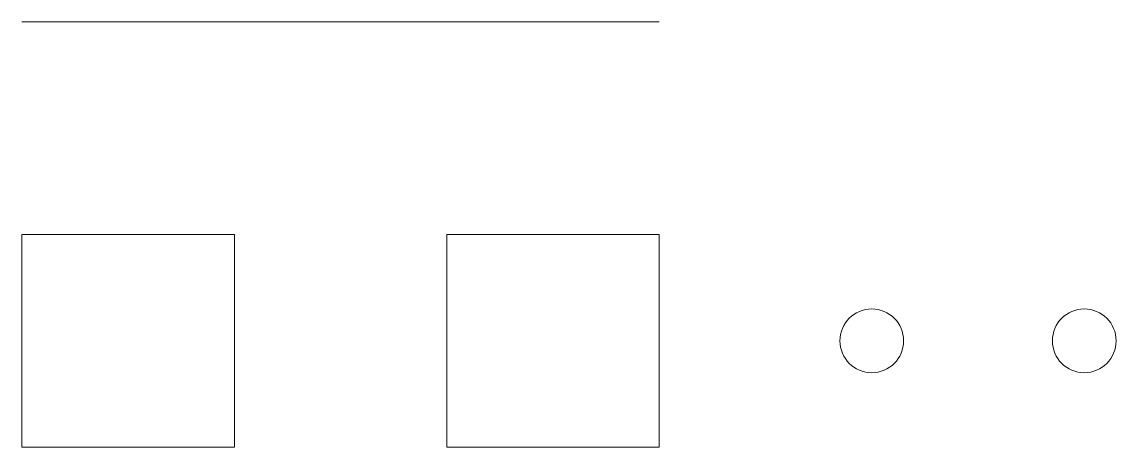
# Model space of a CAD drawing. Header units: millimetres. Extents: x 0 to 103, y 0 to 40.
import ezdxf

# ---------------------------------------------------------------- set-up
doc = ezdxf.new("R2010")
doc.units = ezdxf.units.MM
doc.header["$MEASUREMENT"] = 0
doc.layers.add('HOLES', color=7, linetype='CONTINUOUS', lineweight=0)
doc.layers.add('TEXT', color=7, linetype='CONTINUOUS', lineweight=0)

msp = doc.modelspace()

# ---------------------------------------------------------------- linework, layer by layer
at = {"layer": 'CUT', "lineweight": 0}
msp.add_lwpolyline([(0, 0), (20, 0), (20, 20), (0, 20)], close=True, dxfattribs=at)
at = {"layer": 'HOLES', "lineweight": 0}
for centre in [(80, 10), (100, 10)]:
    msp.add_circle(centre, 3, dxfattribs=at)
at = {"layer": 'KEEP', "lineweight": 0}
msp.add_lwpolyline([(40, 0), (60, 0), (60, 20), (40, 20)], close=True, dxfattribs=at)
at = {"layer": 'TEXT', "lineweight": 0}
msp.add_line((0, 40), (60, 40), dxfattribs=at)

doc.saveas('drawing.dxf')
